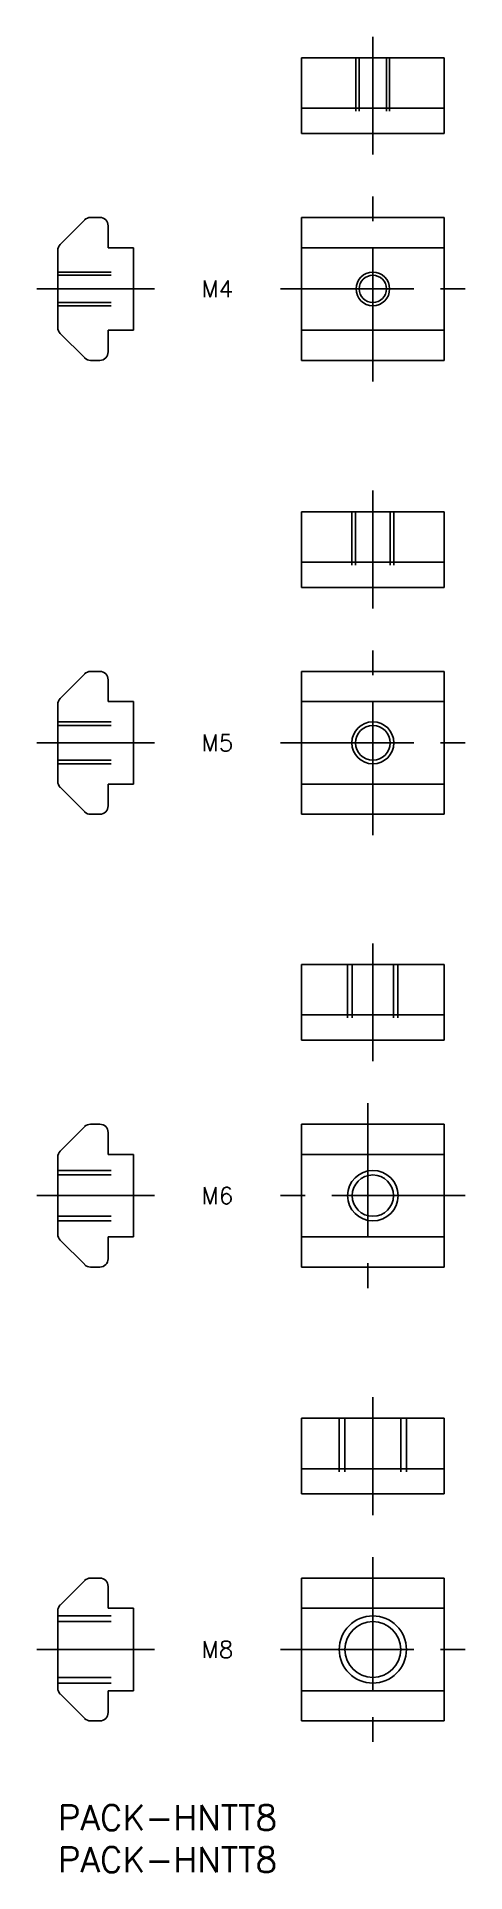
# Model space of a CAD drawing. Extents: x -3 to 49, y -8 to 210.
import ezdxf
from ezdxf.enums import TextEntityAlignment as Align

# ---------------------------------------------------------------- set-up
doc = ezdxf.new("R2010")
doc.units = 0
doc.header["$LTSCALE"] = 0.5
doc.linetypes.add('CENTER', pattern=[50.8, 31.75, -6.35, 6.35, -6.35])
doc.linetypes.add('DASHED', pattern=[19.05, 12.7, -6.35])
for name, color, linetype in [('MSM_CENTER', 1, 'CENTER'), ('MSM_CONTINUOUS', 7, 'CONTINUOUS'), ('MSM_DASHED', 4, 'DASHED'), ('MSM_NARROW', 5, 'CONTINUOUS'), ('MSM_PART_NUMBER', 7, 'CONTINUOUS')]:
    doc.layers.add(name, color=color, linetype=linetype)
doc.styles.get("Standard").update_dxf_attribs({"font": 'txt.shx', "height": 1, "bigfont": 'bigfont.shx'})

# ---------------------------------------------------------------- blocks, each defined once
blk = doc.blocks.new('*U52')
at = {"layer": 'MSM_PART_NUMBER'}
blk.add_text('PACK-HNTT8', height=3, dxfattribs=at).set_placement((0, -3))
blk = doc.blocks.new('*U53')
at = {"layer": 'MSM_PART_NUMBER'}
blk.add_text('PACK-HNTT8', height=3, dxfattribs=at).set_placement((0, -8))

msp = doc.modelspace()

# ---------------------------------------------------------------- linework, layer by layer
at = {"layer": 'MSM_CENTER'}
for p, q in [((37.49, 196.35), (37.49, 210.35)), ((37.5, 169.35), (37.5, 191.35)), ((37.5, 169.35), (37.5, 191.35)), ((11.5, 180.35), (-2.5, 180.35)), ((26.5, 180.35), (48.5, 180.35)), ((26.5, 180.35), (48.5, 180.35)), ((37.49, 142.35), (37.49, 156.35)), ((37.5, 115.35), (37.5, 137.35)), ((11.5, 126.35), (-2.5, 126.35)), ((26.5, 126.35), (48.5, 126.35)), ((37.49, 102.49), (37.49, 88.49)), ((36.92, 83.5), (36.92, 61.5)), ((-2.5, 72.49), (11.5, 72.49)), ((48.5, 72.49), (26.5, 72.49)), ((37.49, 48.5), (37.49, 34.5)), ((37.5, 29.5), (37.5, 7.5)), ((-2.5, 18.5), (11.5, 18.5)), ((26.5, 18.5), (48.5, 18.5))]:
    msp.add_line(p, q, dxfattribs=at)
at = {"layer": 'MSM_CONTINUOUS'}
for p, q in [((29, 198.85), (29, 207.85)), ((29, 207.85), (46, 207.85)), ((46, 198.85), (46, 207.85)), ((29, 201.85), (46, 201.85)), ((29, 198.85), (46, 198.85)), ((3.21, 188.56), (0.29, 185.64)), ((3.91, 188.85), (5, 188.85)), ((6, 185.25), (6, 187.85)), ((29, 188.85), (29, 171.85)), ((29, 188.85), (46, 188.85)), ((29, 188.85), (29, 171.85)), ((29, 188.85), (46, 188.85)), ((46, 188.85), (46, 171.85)), ((46, 188.85), (46, 171.85)), ((0, 175.76), (0, 184.93)), ((6, 185.25), (9, 185.25)), ((9, 175.45), (9, 185.25)), ((29, 185.25), (46, 185.25)), ((29, 185.25), (46, 185.25)), ((3.21, 172.14), (0.29, 175.06)), ((6, 175.45), (9, 175.45)), ((6, 172.85), (6, 175.45)), ((29, 175.45), (46, 175.45)), ((29, 175.45), (46, 175.45)), ((3.91, 171.85), (5, 171.85)), ((29, 171.85), (46, 171.85)), ((29, 171.85), (46, 171.85)), ((29, 144.85), (29, 153.85)), ((29, 153.85), (46, 153.85)), ((46, 144.85), (46, 153.85)), ((29, 147.85), (46, 147.85)), ((29, 144.85), (46, 144.85)), ((3.21, 134.56), (0.29, 131.64)), ((3.91, 134.85), (5, 134.85)), ((6, 131.25), (6, 133.85)), ((29, 134.85), (29, 117.85)), ((29, 134.85), (46, 134.85)), ((46, 134.85), (46, 117.85)), ((6, 131.25), (9, 131.25)), ((9, 121.45), (9, 131.25)), ((29, 131.25), (46, 131.25)), ((0, 121.76), (0, 130.93)), ((3.21, 118.14), (0.29, 121.06)), ((6, 121.45), (9, 121.45)), ((6, 118.85), (6, 121.45)), ((29, 121.45), (46, 121.45)), ((3.91, 117.85), (5, 117.85)), ((29, 117.85), (46, 117.85)), ((29, 90.99), (29, 99.99)), ((29, 99.99), (46, 99.99)), ((46, 90.99), (46, 99.99)), ((29, 93.99), (46, 93.99)), ((29, 90.99), (46, 90.99)), ((3.91, 80.99), (5, 80.99)), ((29, 80.99), (29, 63.99)), ((29, 80.99), (46, 80.99)), ((46, 80.99), (46, 63.99)), ((3.21, 80.7), (0.29, 77.78)), ((6, 77.39), (6, 79.99)), ((0, 67.9), (0, 77.07)), ((6, 77.39), (9, 77.39)), ((9, 67.59), (9, 77.39)), ((29, 77.39), (46, 77.39)), ((3.21, 64.28), (0.29, 67.2)), ((6, 67.59), (9, 67.59)), ((6, 64.99), (6, 67.59)), ((29, 67.59), (46, 67.59)), ((3.91, 63.99), (5, 63.99)), ((29, 63.99), (46, 63.99)), ((29, 37), (29, 46)), ((29, 46), (46, 46)), ((46, 37), (46, 46)), ((29, 40), (46, 40)), ((29, 37), (46, 37)), ((3.21, 26.71), (0.29, 23.79)), ((3.91, 27), (5, 27)), ((29, 27), (29, 10)), ((29, 27), (46, 27)), ((46, 27), (46, 10)), ((6, 23.4), (6, 26)), ((0, 13.91), (0, 23.09)), ((6, 23.4), (9, 23.4)), ((9, 13.6), (9, 23.4)), ((29, 23.4), (46, 23.4)), ((3.21, 10.29), (0.29, 13.21)), ((6, 13.6), (9, 13.6)), ((6, 11), (6, 13.6)), ((29, 13.6), (46, 13.6)), ((3.91, 10), (5, 10)), ((29, 10), (46, 10))]:
    msp.add_line(p, q, dxfattribs=at)
for centre, radius in [((37.5, 180.35), 1.62), ((37.5, 126.35), 2.07), ((37.5, 72.49), 2.46), ((37.5, 18.5), 3.32)]:
    msp.add_circle(centre, radius, dxfattribs=at)
for centre, start, end in [((3.91, 187.85), 90, 135), ((5, 187.85), 360, 90), ((1, 184.93), 135, 180), ((1, 175.76), 180, 225), ((5, 172.85), 270, 360), ((3.91, 172.85), 225, 270), ((3.91, 133.85), 90, 135), ((5, 133.85), 360, 90), ((1, 130.93), 135, 180), ((1, 121.76), 180, 225), ((3.91, 118.85), 225, 270), ((5, 118.85), 270, 360), ((3.91, 79.99), 90, 135), ((5, 79.99), 360, 90), ((1, 77.07), 135, 180), ((1, 67.9), 180, 225), ((3.91, 64.99), 225, 270), ((5, 64.99), 270, 360), ((3.91, 26), 90, 135), ((5, 26), 360, 90), ((1, 23.09), 135, 180), ((1, 13.91), 180, 225), ((5, 11), 270, 360), ((3.91, 11), 225, 270)]:
    msp.add_arc(centre, 1, start, end, dxfattribs=at)
at = {"layer": 'MSM_DASHED'}
for p, q in [((35.49, 207.85), (35.49, 198.85)), ((35.87, 207.85), (35.87, 198.85)), ((39.11, 207.85), (39.11, 198.85)), ((39.49, 207.85), (39.49, 198.85)), ((0, 182.35), (9, 182.35)), ((0, 181.97), (9, 181.97)), ((0, 178.73), (9, 178.73)), ((0, 178.35), (9, 178.35)), ((34.99, 153.85), (34.99, 144.85)), ((35.42, 153.85), (35.42, 144.85)), ((39.56, 153.85), (39.56, 144.85)), ((39.99, 153.85), (39.99, 144.85)), ((0, 128.85), (9, 128.85)), ((0, 128.42), (9, 128.42)), ((0, 124.28), (9, 124.28)), ((0, 123.85), (9, 123.85)), ((34.49, 99.99), (34.49, 90.99)), ((35.03, 99.99), (35.03, 90.99)), ((39.95, 99.99), (39.95, 90.99)), ((40.49, 99.99), (40.49, 90.99)), ((0, 75.49), (9, 75.49)), ((0, 74.95), (9, 74.95)), ((0, 70.03), (9, 70.03)), ((0, 69.49), (9, 69.49)), ((33.49, 46), (33.49, 37)), ((34.17, 46), (34.17, 37)), ((40.81, 46), (40.81, 37)), ((41.49, 46), (41.49, 37)), ((0, 22.5), (9, 22.5)), ((0, 21.82), (9, 21.82)), ((0, 15.18), (9, 15.18)), ((0, 14.5), (9, 14.5))]:
    msp.add_line(p, q, dxfattribs=at)
at = {"layer": 'MSM_NARROW'}
for centre, radius in [((37.5, 180.35), 2), ((37.5, 126.35), 2.5), ((37.5, 72.49), 3), ((37.5, 18.5), 4)]:
    msp.add_circle(centre, radius, dxfattribs=at)

# ---------------------------------------------------------------- block references
at = {"layer": 'MSM_CONTINUOUS'}
for name in ['*U52', '*U53']:
    msp.add_blockref(name, (0, 0), dxfattribs=at)

# ---------------------------------------------------------------- texts
at = {"layer": 'MSM_PART_NUMBER'}
for s, p in [('M4', (19, 180.35)), ('M5', (19, 126.35)), ('M6', (19, 72.49)), ('M8', (19, 18.5))]:
    msp.add_text(s, height=2, dxfattribs=at).set_placement(p, align=Align.MIDDLE)

doc.saveas('drawing.dxf')
